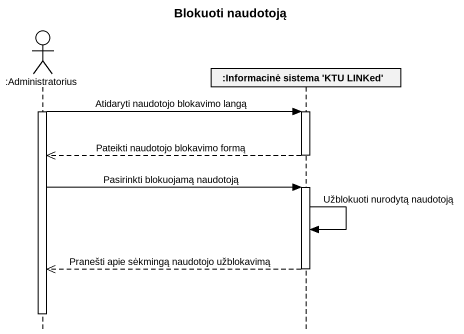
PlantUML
@startuml
title Blokuoti naudotoją
hide footbox
actor ":Administratorius" as Administratorius
participant ":Informacinė sistema 'KTU LINKed'" as Informacinė_sistema_KTU

activate Administratorius
Administratorius -> Informacinė_sistema_KTU : Atidaryti naudotojo blokavimo langą
activate Informacinė_sistema_KTU
Informacinė_sistema_KTU -->> Administratorius : Pateikti naudotojo blokavimo formą
deactivate Informacinė_sistema_KTU
Administratorius -> Informacinė_sistema_KTU : Pasirinkti blokuojamą naudotoją
activate Informacinė_sistema_KTU
Informacinė_sistema_KTU -> Informacinė_sistema_KTU : Užblokuoti nurodytą naudotoją
Informacinė_sistema_KTU -->> Administratorius : Pranešti apie sėkmingą naudotojo užblokavimą
deactivate Informacinė_sistema_KTU
deactivate Administratorius
@enduml
